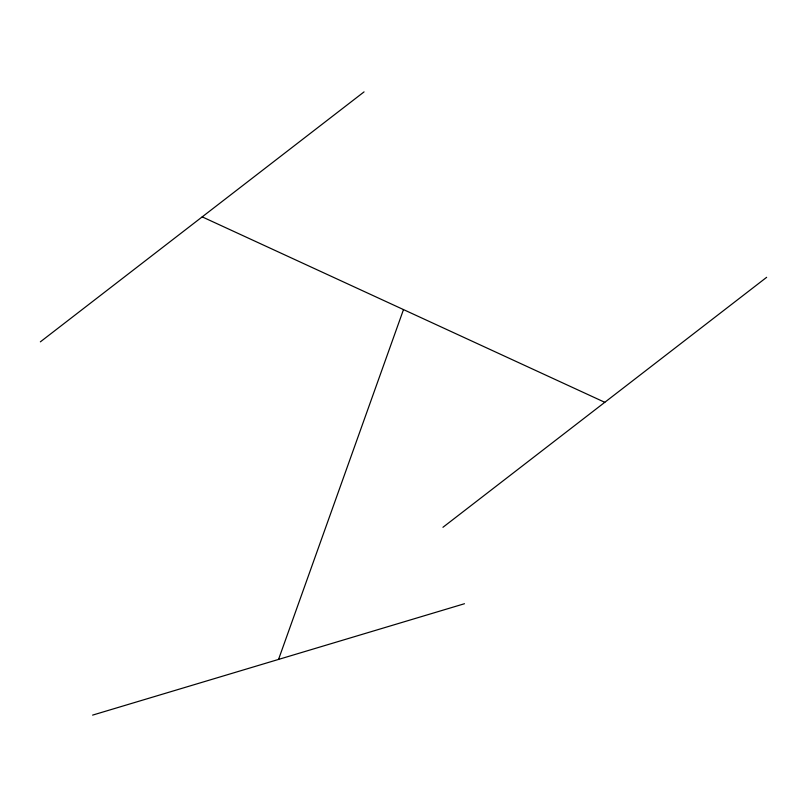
<?xml version="1.0" encoding="UTF-8"?>
<svg xmlns="http://www.w3.org/2000/svg" width="807" height="807" viewBox="0 0 807 807"><rect width="100%" height="100%" fill="white"/><g stroke="black" fill="none" stroke-linecap="round" stroke-linejoin="round"><path stroke-width="1.21" d="M278.546 659.42L403.5 309.585M40.35 341.855L364.058 91.887M442.942 527.294L766.65 277.315M92.603 715.113L464.479 603.727M202.204 216.871L604.796 402.31"/></g></svg>
